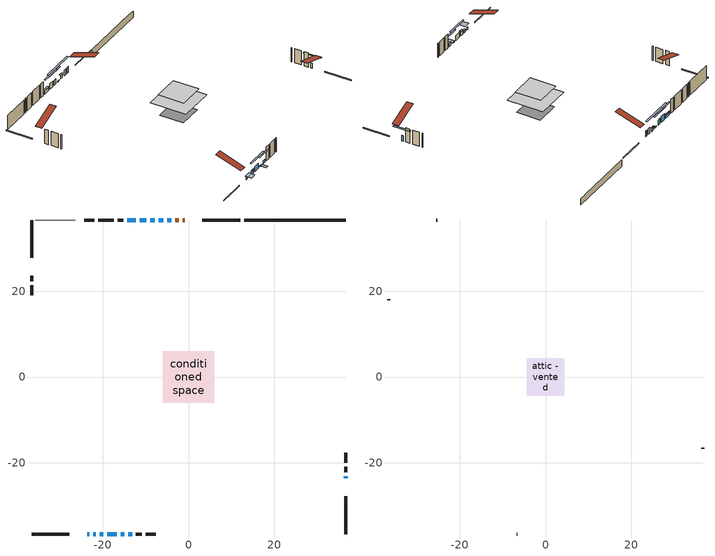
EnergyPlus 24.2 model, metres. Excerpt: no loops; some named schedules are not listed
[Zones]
conditioned space
 floor othersidecoefficients (Floor1 construction): -1.98,-1.98 -1.98,1.98 1.98,1.98 1.98,-1.98 z0.31
 floor adiabatic (AdiabaticFloorConstruction): -6.01,-6.01 -6.01,6.01 6.01,6.01 6.01,-6.01 z2.75
 floor foundation (Slab1 construction): -4,-4 -4,4 4,4 4,-4 z-1.98
 wall outside (RimJoist1 construction): 12.11,36.6 3.26,36.6 / -36.6,-36.6 -27.75,-36.6 / -36.6,36.6 -36.6,27.75 / 36.6,-36.6 36.6,-27.75 z0.31:0.61
 wall outside (AdiabaticWallConstruction 1): -0.83,36.6 -1.39,36.6 z0.31:2.34
 wall outside (AdiabaticWallConstruction): -23.66,-36.6 -23.1,-36.6 z0.31:1.25; -4.07,36.6 -4.98,36.6 / -12.26,36.6 -14.24,36.6 z0.31:1.48; -22.18,-36.6 -21.66,-36.6 z0.31:0.82; -20.74,-36.6 -19.82,-36.6 z0.31:1.58; -5.91,36.6 -6.93,36.6 z0.31:0.62; 36.6,-23.66 36.6,-23.15 / -7.86,36.6 -8.88,36.6 / -18.89,-36.6 -16.76,-36.6 z0.31:2.09; -9.81,36.6 -11.33,36.6 z0.31:2.34; -15.83,-36.6 -15.01,-36.6 z0.31:0.57; -14.09,-36.6 -13.17,-36.6 z0.31:1.43
 wall outside (Wall1 construction): -15.17,36.6 -16.5,36.6 / -12.24,-36.6 -10.91,-36.6 / -36.6,23.66 -36.6,22.33 / 36.6,-22.22 36.6,-20.89 z0.31:5.19
 wall outside (Wall3 construction): -21.98,36.6 -24.32,36.6 / -9.98,-36.6 -7.64,-36.6 / -36.6,21.4 -36.6,19.06 / 36.6,-19.96 36.6,-17.63 z0.31:5.19
 wall foundation (FoundationWall1 construction): 13.04,36.6,-1.98 13.04,36.6,0.31 34.25,36.6,0.31 34.25,36.6,0.18 36.6,36.6,0.18 36.6,36.6,-1.98
 wall othersidecoefficients (AdiabaticWallConstruction 1): -2.32,36.6 -3.14,36.6 z0.31:2.34
 wall othersidecoefficients (Wall2 construction): -17.43,36.6 -21.05,36.6 z0.31:5.19
 wall adiabatic (Wall5 construction): -26.36,36.6 -35.67,36.6 z0.31:5.19
 window (WindowConstruction 10): -23.66,-36.6 -23.1,-36.6 z0.31:1.25
 window (WindowConstruction 7): -4.07,36.6 -4.98,36.6 z0.31:1.48
 window (WindowConstruction 8): -22.17,-36.6 -21.67,-36.6 z0.31:0.82
 window (WindowConstruction 9): -20.74,-36.6 -19.82,-36.6 z0.31:1.58
 window (WindowConstruction 11): -5.91,36.6 -6.93,36.6 z0.31:0.61
 window (WindowConstruction): 36.6,-23.66 36.6,-23.15 z0.31:2.09
 window (WindowConstruction 1): -7.86,36.6 -8.88,36.6 z0.31:2.09
 window (WindowConstruction 2): -9.81,36.6 -11.33,36.6 z0.31:2.34
 window (WindowConstruction 3): -18.89,-36.6 -16.76,-36.6 z0.31:2.09
 window (WindowConstruction 4): -15.83,-36.6 -15.02,-36.6 z0.31:0.56
 window (WindowConstruction 5): -14.09,-36.6 -13.17,-36.6 z0.31:1.43
 window (WindowConstruction 6): -12.26,36.6 -14.24,36.6 z0.31:1.48
 door (Door): -0.83,36.6 -1.39,36.6 z0.31:2.34
 door inside (Door 1): -2.32,36.6 -3.14,36.6 z0.31:2.34
 ceiling adiabatic (AdiabaticFloorConstruction): 6.01,-6.01 6.01,6.01 -6.01,6.01 -6.01,-6.01 z2.75
attic - vented
 floor to conditioned space (Floor2 construction Reversed): -4.34,-4.34 -4.34,4.34 4.34,4.34 4.34,-4.34 z5.19
 wall outside (Wall4 construction): -25.25,36.6 -25.43,36.6 / -6.72,-36.6 -6.53,-36.6 / -36.6,18.13 -36.6,17.95 / 36.6,-16.7 36.6,-16.51 z0.31:5.19
 roof outside (Roof1 construction): 0.1,36.6,5.19 0.1,28.16,8 2.33,28.16,8 2.33,36.6,5.19; -24.59,-36.6,5.19 -24.59,-28.16,8 -26.82,-28.16,8 -26.82,-36.6,5.19; -36.6,24.59,5.19 -28.16,24.59,8 -28.16,26.82,8 -36.6,26.82,5.19; 36.6,-24.59,5.19 28.16,-24.59,8 28.16,-26.82,8 36.6,-26.82,5.19
shading: -22.4,-36.6 -24.36,-36.6 -24.36,-38.73 -22.4,-38.73 z1.95; -5.18,36.6 -3.87,36.6 -3.87,37.01 -5.18,37.01 z1.68; -21.46,-36.6 -22.38,-36.6 -22.38,-37.01 -21.46,-37.01 z1.02; -19.62,-36.6 -20.94,-36.6 -20.94,-37.01 -19.62,-37.01 z1.78; -12.01,36.6 -0.83,36.6 -0.83,37.01 -12.01,37.01 z5.7; 36.6,-20.51 36.6,-26.3 37.01,-26.3 37.01,-20.51 z4.73; -11.52,36.6 -5.22,36.6 -5.22,37.01 -11.52,37.01 z4.73; -13.97,36.6 -7.17,36.6 -7.17,37.01 -13.97,37.01 z4.98; -14.12,-36.6 -21.53,-36.6 -21.53,-37.01 -14.12,-37.01 z4.73; -14.9,-36.6 -15.95,-36.6 -15.95,-38.73 -14.9,-38.73 z0.68; -10.53,-36.6 -16.73,-36.6 -16.73,-37.01 -10.53,-37.01 z4.07; -14.44,36.6 -12.06,36.6 -12.06,37.01 -14.44,37.01 z1.68
[Building]
Building 1: Terrain=Suburbs
[Site:Location]
Toronto City Centre_ON: Latitude {deg}=43.63; Longitude {deg}=-79.39; Time Zone {hr}=-5; Elevation {m}=77; Keep Site Location Information=Yes
[Site:GroundTemperature:Shallow]
5.01852, 3.26908, 3.12898, 3.95918, 7.29196, 10.6092, 13.4851, 15.3069, 15.4617, 13.9799, 11.1774, 7.9619
[Site:WaterMainsTemperature]
Calculation Method=Schedule; Temperature Schedule=mains temperature schedule
[Material] Roughness=Rough; Thermal Absorptance=0.9
Name | Thickness {m} | Conductivity {W/m-K} | Density {kg/m3} | Specific Heat {J/kg-K} | Solar Absorptance | Visible Absorptance
asphalt or fiberglass shingles | 0.00635 | 0.162714 | 1121.4 | 1465.45 | 0.4 | 0.4
ceiling loosefill ins | 0.169333 | 0.0480833 | 16.02 | 1046.75 | 0.7 | 0.7
ceiling stud and cavity | 0.1397 | 1.10185 | 65.682 | 1177.47 | 0.7 | 0.7
concrete 4.0 in. | 0.1016 | 1.803125 | 2242.8 | 837.4 | 0.7 | 0.7
concrete 8.0 in. | 0.2032 | 1.803125 | 2242.8 | 837.4 | 0.7 | 0.7
door material | 0.04445 | 0.053851 | 512.64 | 1214.23 | 0.7 | 0.7
door material 1 | 0.04445 | 0.060037 | 512.64 | 1214.23 | 0.7 | 0.7
exterior vertical ins | 0.00187669 | 0.029427 | 32.04 | 1214.23 | 0.7 | 0.7
floor covering | 0.0127 | 0.0433444 | 54.468 | 1339.84 | 0.6 | 0.6
floor rigid ins | 0.051816 | 0.029427 | 32.04 | 1214.23 | 0.7 | 0.7
floor rigid ins 1; wall rigid ins | 0.512978 | 0.029427 | 32.04 | 1214.23 | 0.7 | 0.7
floor stud and cavity | 0.1397 | 0.120045 | 92.3553 | 1139.71 | 0.7 | 0.7
floor stud and cavity 1 | 0.1397 | 1.75129 | 37.0049 | 1207.88 | 0.7 | 0.7
furniture material conditioned space 1 | 0.1524 | 0.115458 | 640.8 | 1214.23 | 0.6 | 0.6
gypsum board | 0.0127 | 0.160291 | 801 | 837.4 | 0.6 | 0.6
gypsum board 1 | 0.0127 | 0.160291 | 801 | 837.4 | 0.7 | 0.7
osb sheathing 0.5 in. | 0.0127 | 0.115458 | 512.64 | 1214.23 | 0.7 | 0.7
osb sheathing 0.5 in. 1 | 0.0127 | 0.115458 | 512.64 | 1214.23 | 0.4 | 0.4
osb sheathing 0.75 in. | 0.01905 | 0.115458 | 512.64 | 1214.23 | 0.7 | 0.7
rim joist stud and cavity | 0.0508 | 0.107068 | 50.32683 | 1063.81 | 0.6 | 0.6
wall stud and cavity | 0.1397 | 0.0852184 | 139.0536 | 1170.24 | 0.7 | 0.7
wall stud and cavity 1 | 0.1397 | 0.0994784 | 139.0536 | 1170.24 | 0.7 | 0.7
wall stud and cavity 2 | 0.1397 | 0.0844924 | 139.0536 | 1170.24 | 0.7 | 0.7
wall stud and cavity 3 | 0.0889 | 6.9971 | 50.32683 | 1063.81 | 0.6 | 0.6
wall stud and cavity 4 | 0.1397 | 0.0769121 | 139.0536 | 1170.24 | 0.7 | 0.7
wall stud and cavity 5 | 0.0889 | 0.380278 | 52.3479 | 1209.89 | 0.7 | 0.7
wall stud and cavity 6 | 0.0889 | 0.391764 | 83.0341 | 1211.67 | 0.7 | 0.7
wood siding | 0.0254 | 0.102417 | 544.68 | 1172.36 | 0.4 | 0.4
wood siding 1 | 0.00254 | 0.102417 | 544.68 | 1172.36 | 0.4 | 0.4
wood siding 2; wood siding 3; wood siding 4 | 0.0254 | 0.102417 | 544.68 | 1172.36 | 0.7 | 0.7
[WindowMaterial:SimpleGlazingSystem]
Name | U-Factor {W/m2-K} | Solar Heat Gain Coefficient
WindowMaterial | 2.97868 | 0.62
WindowMaterial 1 | 2.89067 | 0.69
WindowMaterial 10 | 5.3447 | 0.57
WindowMaterial 2 | 2.88272 | 0.7
WindowMaterial 3 | 5.37877 | 0.57
WindowMaterial 4 | 2.94007 | 0.65
WindowMaterial 5 | 2.904297 | 0.68
WindowMaterial 6 | 2.9378 | 0.65
WindowMaterial 7 | 3.023535 | 0.55
WindowMaterial 8 | 2.93382 | 0.65
WindowMaterial 9 | 2.98606 | 0.6
[Construction]
AdiabaticFloorConstruction: floor stud and cavity 1, floor rigid ins 1, osb sheathing 0.75 in., floor covering
AdiabaticWallConstruction: wood siding 3, wall rigid ins, wall stud and cavity 5, gypsum board
AdiabaticWallConstruction 1: wood siding 4, wall rigid ins, wall stud and cavity 5, gypsum board
Door: door material
Door 1: door material 1
Floor1 construction: floor stud and cavity, floor rigid ins, osb sheathing 0.75 in., floor covering
Floor2 construction Reversed: gypsum board, ceiling stud and cavity, ceiling loosefill ins
FoundationWall1 construction: concrete 8.0 in., gypsum board 1
furniture construction conditioned space 1: furniture material conditioned space 1
PartitionWallConstruction: gypsum board, wall stud and cavity 6, gypsum board
RimJoist1 construction: wood siding 2, rim joist stud and cavity
Roof1 construction: asphalt or fiberglass shingles
Slab1 construction: concrete 4.0 in.
Wall1 construction: wood siding, osb sheathing 0.5 in., wall stud and cavity, gypsum board
Wall2 construction: osb sheathing 0.5 in. 1, wall stud and cavity 1, gypsum board
Wall3 construction: wood siding, osb sheathing 0.5 in., wall stud and cavity 2, gypsum board
Wall4 construction: wood siding 1, wall stud and cavity 3
Wall5 construction: osb sheathing 0.5 in. 1, wall stud and cavity 4, gypsum board
WindowConstruction; WindowConstruction 1: WindowMaterial
WindowConstruction 10: WindowMaterial 9
WindowConstruction 11: WindowMaterial 10
WindowConstruction 2: WindowMaterial 1
WindowConstruction 3: WindowMaterial 2
WindowConstruction 4: WindowMaterial 3
WindowConstruction 5: WindowMaterial 4
WindowConstruction 6: WindowMaterial 5
WindowConstruction 7: WindowMaterial 6
WindowConstruction 8: WindowMaterial 7
WindowConstruction 9: WindowMaterial 8
[Zone] Multiplier=1; Part of Total Floor Area=Yes
Name | Volume {m3}
attic - vented | 34.3765
conditioned space | 529.6
[Space]
Name | Zone | Volume {m3}
attic - vented 1 | attic - vented | 34.3765
conditioned space 1 | conditioned space | 529.6
[ZoneInfiltration:EffectiveLeakageArea]
infil attic - vented 1: Zone or Space=attic - vented 1; Schedule=Always On Discrete; Effective Air Leakage Area {cm2}=3166.74; Stack Coefficient=0.000534919; Wind Coefficient=1.56266e-05
[ZoneMixing]
whole house fan mix: Zone or Space=attic - vented; Schedule=Always On Continuous; Design Flow Rate Calculation Method=Flow/Zone; Design Flow Rate {m3/s}=0; Source Zone or Space=conditioned space
[SurfaceProperty:OtherSideCoefficients]
other non-freezing space: Combined Convective/Radiative Film Coefficient {W/m2-K}=8.35; Constant Temperature Coefficient=1; External Dry-Bulb Temperature Coefficient=0; Ground Temperature Coefficient=0; Wind Speed Coefficient=0; Zone Air Temperature Coefficient=0; Constant Temperature Schedule=other non-freezing space; Previous Other Side Temperature Coefficient=0
[SurfaceProperty:ExposedFoundationPerimeter]
Slab1: Exposed Perimeter Calculation Method=TotalExposedPerimeter; Total Exposed Perimeter {m}=23.561
[InternalMass] Zone or ZoneList=conditioned space; Space or SpaceList=conditioned space 1
Name | Construction | Surface Area {m2}
furniture mass conditioned space 1 | furniture construction conditioned space 1 | 89.696
partition wall mass | PartitionWallConstruction | 224.24
[Lights]
interior lighting: Zone or ZoneList or Space or SpaceList=conditioned space 1; Schedule=interior lighting schedule; Design Level Calculation Method=LightingLevel; Lighting Level {W}=343.2; Return Air Fraction=0; Fraction Radiant=0.6; Fraction Visible=0.2; Fraction Replaceable=1
[People]
occupants: Zone or ZoneList or Space or SpaceList=conditioned space 1; Number of People Schedule=occupants schedule; Number of People Calculation Method=People; Number of People=3; Fraction Radiant=0.314171; Sensible Heat Fraction=0.56303; Activity Level Schedule=occupants activity schedule; Carbon Dioxide Generation Rate {m3/s-W}=0; Enable ASHRAE 55 Comfort Warnings=No; Mean Radiant Temperature Calculation Type=EnclosureAveraged
[ElectricEquipment] Zone or ZoneList or Space or SpaceList=conditioned space 1; Design Level Calculation Method=EquipmentLevel
Name | Schedule | Design Level {W} | Fraction Latent | Fraction Radiant | Fraction Lost
clothes dryer | clothes dryer schedule | 140.772 | 0.015 | 0.081 | 0.85
clothes washer | clothes washer schedule | 32.1985 | 0.03 | 0.162 | 0.7
cooking range | cooking range schedule | 208.969 | 0.08 | 0.432 | 0.2
dishwasher | dishwasher schedule | 66.8632 | 0.3 | 0.18 | 0.4
fridge | fridge schedule | 72.9452 | 0 | 0.6 | 0
mech vent bath fan 0 | mech vent bath fan 0 schedule | 50.2 | 0 | 0 | 1
mech vent bath fan 1 | mech vent bath fan 1 schedule | 50.2 | 0 | 0 | 1
mech vent house fan | mech vent house fan schedule | 0 | 0 | 0 | 1
mech vent house fan cfis | mech vent house fan cfis schedule | 0 | 0 | 0 | 0
mech vent range fan 0 | mech vent range fan 0 schedule | 57 | 0 | 0 | 1
misc plug loads | misc plug loads schedule | 494.7 | 0.045 | 0.513 | 0.1
whole house fan | Always On Discrete | 0 | 0 | 0 | 1
[OtherEquipment] Zone or ZoneList or Space or SpaceList=conditioned space 1; Design Level Calculation Method=EquipmentLevel
Name | Fuel Type | Schedule | Design Level {W} | Fraction Latent | Fraction Radiant | Fraction Lost
clothes dryer 1 | Electricity | clothes dryer schedule | 0 | 0.015 | 0.081 | 0.85
cooking range 1 | Electricity | cooking range schedule | 0 | 0.08 | 0.432 | 0.2
general water use latent | None | general water use schedule | 59.3978 | 1 | 0 | 0
general water use sensible | None | general water use schedule | -58.539 | 0 | 0.6 | 0
mech vent house fan latent load | None | Always On Discrete | 0 | 1 | 0 | 0
mech vent house fan sensible load | None | Always On Discrete | 0 | 0 | 0 | 0
water heater energy adjustment1 | NaturalGas | Always On Discrete | 0.01 | 0 | 0 | 1
[ZoneInfiltration:DesignFlowRate] Zone or ZoneList or Space or SpaceList=conditioned space 1; Schedule=Always On Discrete; Design Flow Rate Calculation Method=Flow/Zone; Design Flow Rate {m3/s}=0
infil flow; natural vent flow; whole house fan flow
[AvailabilityManager:Scheduled]
central ac and furnace airloop Availability Manager: Schedule=Always On Discrete
[Foundation:Kiva]
Foundation Kiva 1: Initial Indoor Air Temperature {C}=18; Wall Height Above Grade {m}=0.309982; Wall Depth Below Slab {m}=0.2032; Custom Block Material Name 1=exterior vertical ins; Custom Block Depth 1 {m}=2.28999; Custom Block X Position 1 {m}=0.2159; Custom Block Z Position 1 {m}=0
[Foundation:Kiva:Settings]
Soil Conductivity {W/m-K}=0.849921; Soil Density {kg/m3}=1842.3; Soil Specific Heat {J/kg-K}=418.7; Ground Solar Absorptivity=0.9; Ground Thermal Absorptivity=0.9; Ground Surface Roughness {m}=0.03; Far-Field Width {m}=40; Deep-Ground Boundary Condition=ZeroFlux; Deep-Ground Depth {m}=40; Minimum Cell Dimension {m}=0.2; Maximum Cell Growth Coefficient=3; Simulation Timestep=Timestep
[Exterior:Lights]
exterior lighting: Schedule=exterior lighting schedule; Design Level {W}=75.6
[EnergyManagementSystem:GlobalVariable]
central_ac_and_furnace_airloop_Fan_RTF
infil_program_Qfan
infil_program_Qinf
natural_vent_program_Qnv
natural_vent_program_Qwhf
[EnergyManagementSystem:Sensor]
Name | Output:Variable or Output:Meter Index Key | Output:Variable or Output:Meter
airflow_gain | infil flow | Infiltration Sensible Heat Gain Energy
airflow_gain_1 | natural vent flow | Infiltration Sensible Heat Gain Energy
airflow_gain_2 | whole house fan flow | Infiltration Sensible Heat Gain Energy
airflow_loss | infil flow | Infiltration Sensible Heat Loss Energy
airflow_loss_1 | natural vent flow | Infiltration Sensible Heat Loss Energy
airflow_loss_2 | whole house fan flow | Infiltration Sensible Heat Loss Energy
clg_load_cond |  | Cooling:EnergyTransfer:Zone:CONDITIONED SPACE
clg_sp_s; clg_sp_s_1 | cooling setpoint | Schedule Value
clothes_dryer_exhaust_0_sch_s | clothes dryer exhaust 0 schedule | Schedule Value
cool_season | cooling season schedule | Schedule Value
htg_load_cond |  | Heating:EnergyTransfer:Zone:CONDITIONED SPACE
htg_sp_s; htg_sp_s_1 | heating setpoint | Schedule Value
ig_ee_conv | clothes dryer | Electric Equipment Convective Heating Energy
ig_ee_conv_2 | cooking range | Electric Equipment Convective Heating Energy
ig_ee_conv_4 | fridge | Electric Equipment Convective Heating Energy
ig_ee_conv_5 | misc plug loads | Electric Equipment Convective Heating Energy
ig_ee_conv_6 | whole house fan | Electric Equipment Convective Heating Energy
ig_ee_rad | clothes dryer | Electric Equipment Radiant Heating Energy
ig_ee_rad_2 | cooking range | Electric Equipment Radiant Heating Energy
ig_ee_rad_4 | fridge | Electric Equipment Radiant Heating Energy
ig_ee_rad_5 | misc plug loads | Electric Equipment Radiant Heating Energy
ig_ee_rad_6 | whole house fan | Electric Equipment Radiant Heating Energy
ig_lgt_conv | interior lighting | Lights Convective Heating Energy
ig_lgt_rad | interior lighting | Lights Radiant Heating Energy
ig_lgt_vis | interior lighting | Lights Visible Radiation Heating Energy
ig_oe_conv | clothes dryer 1 | Other Equipment Convective Heating Energy
ig_oe_conv_1 | cooking range 1 | Other Equipment Convective Heating Energy
ig_oe_conv_2 | general water use latent | Other Equipment Convective Heating Energy
ig_oe_conv_3 | general water use sensible | Other Equipment Convective Heating Energy
ig_oe_conv_4 | water heater energy adjustment1 | Other Equipment Convective Heating Energy
ig_oe_rad | clothes dryer 1 | Other Equipment Radiant Heating Energy
ig_oe_rad_1 | cooking range 1 | Other Equipment Radiant Heating Energy
ig_oe_rad_2 | general water use latent | Other Equipment Radiant Heating Energy
ig_oe_rad_3 | general water use sensible | Other Equipment Radiant Heating Energy
ig_oe_rad_4 | water heater energy adjustment1 | Other Equipment Radiant Heating Energy
ig_ppl_conv | occupants | People Convective Heating Energy
ig_ppl_rad | occupants | People Radiant Heating Energy
im_conv | furniture mass conditioned space 1 | Surface Inside Face Convection Heat Gain Energy
im_conv_1 | partition wall mass | Surface Inside Face Convection Heat Gain Energy
im_ig | furniture mass conditioned space 1 | Surface Inside Face Internal Gains Radiation Heat Gain Energy
im_ig_1 | partition wall mass | Surface Inside Face Internal Gains Radiation Heat Gain Energy
im_lgt | furniture mass conditioned space 1 | Surface Inside Face Lights Radiation Heat Gain Energy
im_lgt_1 | partition wall mass | Surface Inside Face Lights Radiation Heat Gain Energy
im_sol | furniture mass conditioned space 1 | Surface Inside Face Solar Radiation Heat Gain Energy
im_sol_1 | partition wall mass | Surface Inside Face Solar Radiation Heat Gain Energy
im_surf | furniture mass conditioned space 1 | Surface Inside Face Net Surface Thermal Radiation Heat Gain Energy
im_surf_1 | partition wall mass | Surface Inside Face Net Surface Thermal Radiation Heat Gain Energy
mech_vent_bath_fan_0_sch_s | mech vent bath fan 0 schedule | Schedule Value
mech_vent_bath_fan_1_sch_s | mech vent bath fan 1 schedule | Schedule Value
mech_vent_range_fan_0_sch_s | mech vent range fan 0 schedule | Schedule Value
mv_conv | mech vent bath fan 0 | Electric Equipment Convective Heating Energy
mv_conv_1 | mech vent bath fan 1 | Electric Equipment Convective Heating Energy
mv_conv_2 | mech vent house fan | Electric Equipment Convective Heating Energy
mv_conv_3 | mech vent house fan cfis | Electric Equipment Convective Heating Energy
mv_conv_4 | mech vent range fan 0 | Electric Equipment Convective Heating Energy
mv_conv_5 | mech vent house fan latent load | Other Equipment Convective Heating Energy
mv_conv_6 | mech vent house fan sensible load | Other Equipment Convective Heating Energy
mv_rad | mech vent bath fan 0 | Electric Equipment Radiant Heating Energy
mv_rad_1 | mech vent bath fan 1 | Electric Equipment Radiant Heating Energy
mv_rad_2 | mech vent house fan | Electric Equipment Radiant Heating Energy
mv_rad_3 | mech vent house fan cfis | Electric Equipment Radiant Heating Energy
mv_rad_4 | mech vent range fan 0 | Electric Equipment Radiant Heating Energy
mv_rad_5 | mech vent house fan latent load | Other Equipment Radiant Heating Energy
mv_rad_6 | mech vent house fan sensible load | Other Equipment Radiant Heating Energy
natural_vent_s | natural vent schedule | Schedule Value
oa_temp |  | Site Outdoor Air Drybulb Temperature
out_pb_s |  | Site Outdoor Air Barometric Pressure
out_wt_s |  | Site Outdoor Air Humidity Ratio
site_vw_s |  | Site Wind Speed
ss_back_out | Window1 | Surface Window Shortwave from Zone Back Out Window Heat Transfer Rate
ss_back_out_1 | Window10 | Surface Window Shortwave from Zone Back Out Window Heat Transfer Rate
ss_back_out_10 | Window8 | Surface Window Shortwave from Zone Back Out Window Heat Transfer Rate
ss_back_out_11 | Window9 | Surface Window Shortwave from Zone Back Out Window Heat Transfer Rate
ss_back_out_2 | Window11 | Surface Window Shortwave from Zone Back Out Window Heat Transfer Rate
ss_back_out_3 | Window12 | Surface Window Shortwave from Zone Back Out Window Heat Transfer Rate
ss_back_out_4 | Window13 | Surface Window Shortwave from Zone Back Out Window Heat Transfer Rate
ss_back_out_5 | Window2 | Surface Window Shortwave from Zone Back Out Window Heat Transfer Rate
ss_back_out_6 | Window3 | Surface Window Shortwave from Zone Back Out Window Heat Transfer Rate
ss_back_out_7 | Window5 | Surface Window Shortwave from Zone Back Out Window Heat Transfer Rate
ss_back_out_8 | Window6 | Surface Window Shortwave from Zone Back Out Window Heat Transfer Rate
ss_back_out_9 | Window7 | Surface Window Shortwave from Zone Back Out Window Heat Transfer Rate
ss_conv | Door1 | Surface Inside Face Convection Heat Gain Energy
ss_conv_1 | Door2 | Surface Inside Face Convection Heat Gain Energy
ss_conv_10 | Window6 | Surface Inside Face Convection Heat Gain Energy
ss_conv_11 | Window7 | Surface Inside Face Convection Heat Gain Energy
ss_conv_12 | Window8 | Surface Inside Face Convection Heat Gain Energy
ss_conv_13 | Window9 | Surface Inside Face Convection Heat Gain Energy
ss_conv_2 | Window1 | Surface Inside Face Convection Heat Gain Energy
ss_conv_3 | Window10 | Surface Inside Face Convection Heat Gain Energy
ss_conv_4 | Window11 | Surface Inside Face Convection Heat Gain Energy
ss_conv_5 | Window12 | Surface Inside Face Convection Heat Gain Energy
ss_conv_6 | Window13 | Surface Inside Face Convection Heat Gain Energy
ss_conv_7 | Window2 | Surface Inside Face Convection Heat Gain Energy
ss_conv_8 | Window3 | Surface Inside Face Convection Heat Gain Energy
ss_conv_9 | Window5 | Surface Inside Face Convection Heat Gain Energy
ss_ig | Door1 | Surface Inside Face Internal Gains Radiation Heat Gain Energy
ss_ig_1 | Door2 | Surface Inside Face Internal Gains Radiation Heat Gain Energy
ss_ig_10 | Window6 | Surface Inside Face Internal Gains Radiation Heat Gain Energy
ss_ig_11 | Window7 | Surface Inside Face Internal Gains Radiation Heat Gain Energy
ss_ig_12 | Window8 | Surface Inside Face Internal Gains Radiation Heat Gain Energy
ss_ig_13 | Window9 | Surface Inside Face Internal Gains Radiation Heat Gain Energy
ss_ig_2 | Window1 | Surface Inside Face Internal Gains Radiation Heat Gain Energy
ss_ig_3 | Window10 | Surface Inside Face Internal Gains Radiation Heat Gain Energy
ss_ig_4 | Window11 | Surface Inside Face Internal Gains Radiation Heat Gain Energy
ss_ig_5 | Window12 | Surface Inside Face Internal Gains Radiation Heat Gain Energy
ss_ig_6 | Window13 | Surface Inside Face Internal Gains Radiation Heat Gain Energy
ss_ig_7 | Window2 | Surface Inside Face Internal Gains Radiation Heat Gain Energy
ss_ig_8 | Window3 | Surface Inside Face Internal Gains Radiation Heat Gain Energy
ss_ig_9 | Window5 | Surface Inside Face Internal Gains Radiation Heat Gain Energy
ss_lgt | Door1 | Surface Inside Face Lights Radiation Heat Gain Energy
ss_lgt_1 | Door2 | Surface Inside Face Lights Radiation Heat Gain Energy
ss_sol | Door1 | Surface Inside Face Solar Radiation Heat Gain Energy
ss_sol_1 | Door2 | Surface Inside Face Solar Radiation Heat Gain Energy
ss_surf | Door1 | Surface Inside Face Net Surface Thermal Radiation Heat Gain Energy
ss_surf_1 | Door2 | Surface Inside Face Net Surface Thermal Radiation Heat Gain Energy
ss_surf_10 | Window6 | Surface Inside Face Net Surface Thermal Radiation Heat Gain Energy
ss_surf_11 | Window7 | Surface Inside Face Net Surface Thermal Radiation Heat Gain Energy
ss_surf_12 | Window8 | Surface Inside Face Net Surface Thermal Radiation Heat Gain Energy
ss_surf_13 | Window9 | Surface Inside Face Net Surface Thermal Radiation Heat Gain Energy
ss_surf_2 | Window1 | Surface Inside Face Net Surface Thermal Radiation Heat Gain Energy
ss_surf_3 | Window10 | Surface Inside Face Net Surface Thermal Radiation Heat Gain Energy
ss_surf_4 | Window11 | Surface Inside Face Net Surface Thermal Radiation Heat Gain Energy
ss_surf_5 | Window12 | Surface Inside Face Net Surface Thermal Radiation Heat Gain Energy
ss_surf_6 | Window13 | Surface Inside Face Net Surface Thermal Radiation Heat Gain Energy
ss_surf_7 | Window2 | Surface Inside Face Net Surface Thermal Radiation Heat Gain Energy
ss_surf_8 | Window3 | Surface Inside Face Net Surface Thermal Radiation Heat Gain Energy
ss_surf_9 | Window5 | Surface Inside Face Net Surface Thermal Radiation Heat Gain Energy
ss_trans_in | Window1 | Surface Window Transmitted Solar Radiation Rate
ss_trans_in_1 | Window10 | Surface Window Transmitted Solar Radiation Rate
ss_trans_in_10 | Window8 | Surface Window Transmitted Solar Radiation Rate
ss_trans_in_11 | Window9 | Surface Window Transmitted Solar Radiation Rate
ss_trans_in_2 | Window11 | Surface Window Transmitted Solar Radiation Rate
ss_trans_in_3 | Window12 | Surface Window Transmitted Solar Radiation Rate
ss_trans_in_4 | Window13 | Surface Window Transmitted Solar Radiation Rate
ss_trans_in_5 | Window2 | Surface Window Transmitted Solar Radiation Rate
ss_trans_in_6 | Window3 | Surface Window Transmitted Solar Radiation Rate
